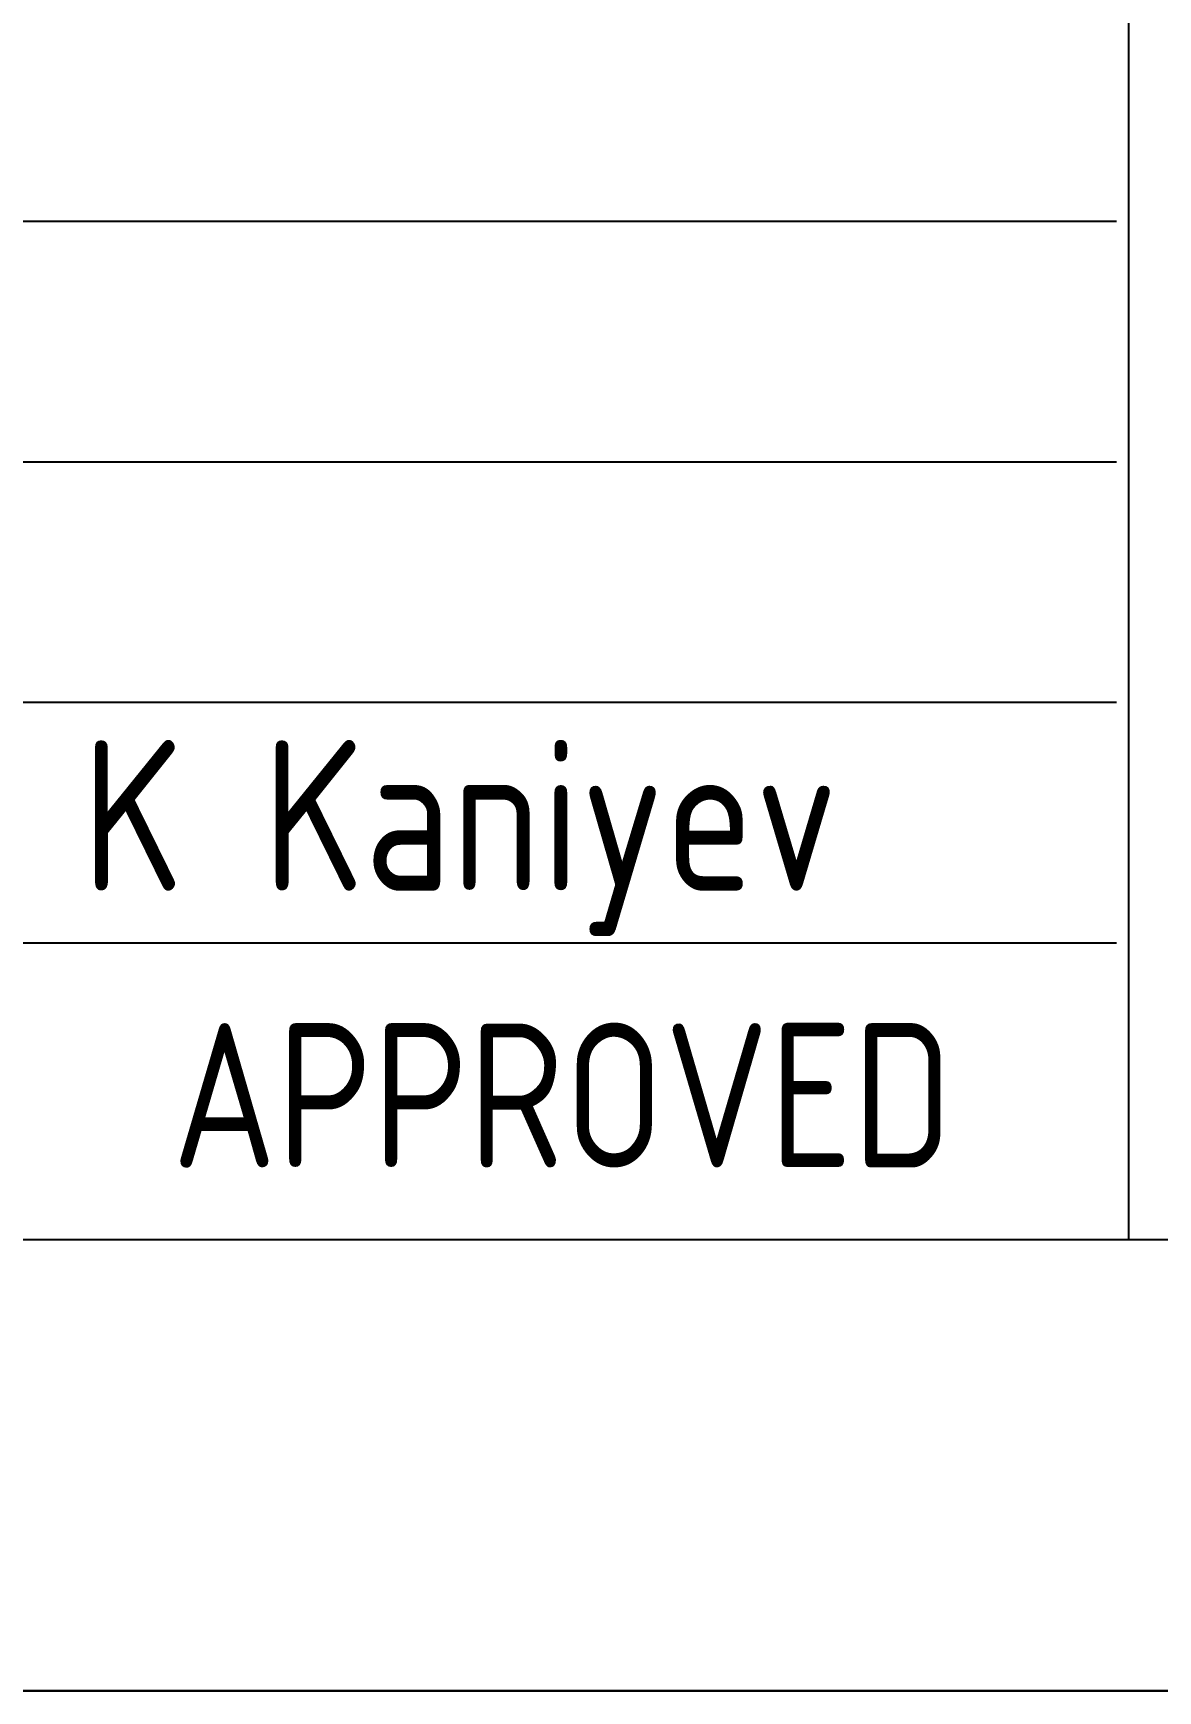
# Model space of a CAD drawing. Extents: x 0 to 594, y 0 to 420.
# Drawn here: x 384.69 to 403.39, y 0 to 27.55 of the extents above; entities that cross this region are included whole.
import ezdxf

# ---------------------------------------------------------------- set-up
doc = ezdxf.new("R2010")
doc.units = 0
doc.header["$MEASUREMENT"] = 0
doc.linetypes.add('BORDER_2012_SLN$0$8001.Solid', pattern=[0])
for name, color, linetype, lineweight in [('BORDER_2012_SLN$0$BG_Level_1', 7, 'BORDER_2012_SLN$0$8001.Solid', 25), ('BORDER_2012_SLN$0$Level_1', 7, 'BORDER_2012_SLN$0$8001.Solid', 25), ('BORDER_2012_SLN$0$Level_18', 7, 'BORDER_2012_SLN$0$8001.Solid', 25)]:
    doc.layers.add(name, color=color, linetype=linetype, lineweight=lineweight)
doc.layers.add('GT_1', color=7, linetype='Continuous')
doc.styles.add('BORDER_2012_SLN$0$GOST type A', font='GOST type A')
doc.styles.add('HTX1', font='')
doc.styles.get('HTX1').set_extended_font_data('GOST type A')

# ---------------------------------------------------------------- blocks, each defined once
blk = doc.blocks.new('BORDER_2012_SLN')
at = {"layer": 'BORDER_2012_SLN$0$Level_1', "color": 7, "lineweight": -3}
for p, q in [((402.905, 7.5), (402.905, 412.5)), ((402.705, 24.426), (29.181, 24.426)), ((402.705, 20.426), (29.191, 20.426)), ((402.705, 16.426), (29.2, 16.426)), ((402.705, 12.426), (29.2, 12.426)), ((25.4, 7.5), (588.6, 7.5))]:
    blk.add_line(p, q, dxfattribs=at)
at = {"layer": 'BORDER_2012_SLN$0$Level_18', "color": 7, "lineweight": -3, "flags": 128}
blk.add_lwpolyline([(0, 0), (0, 420), (594, 420), (594, 0)], close=True, dxfattribs=at)
at = {"layer": 'BORDER_2012_SLN$0$BG_Level_1', "color": 7, "insert": (387, 11.1), "char_height": 2.4, "attachment_point": 1, "style": 'BORDER_2012_SLN$0$GOST type A'}
blk.add_mtext('{\\l\\fGOST type A|b0|i0;\\T1;APPROVED}', dxfattribs=at)

msp = doc.modelspace()

# ---------------------------------------------------------------- linework, layer by layer
at = {"layer": 'GT_1', "flags": 128}
msp.add_lwpolyline([(0, 0), (594, 0), (594, 420), (0, 420), (0, 0)], dxfattribs=at)

# ---------------------------------------------------------------- block references
at = {"linetype": 'Continuous'}
msp.add_blockref('BORDER_2012_SLN', (0, 0), dxfattribs=at)

# ---------------------------------------------------------------- texts
at = {"layer": 'GT_1', "style": 'HTX1', "width": 1.02}
msp.add_text('K Kaniyev', height=2.5, dxfattribs=at).set_placement((385.5, 13.3))
msp.add_text('K Kaniyev', height=2.5, dxfattribs=at).set_placement((385.5, 13.3))
msp.add_text('K Kaniyev', height=2.5, dxfattribs=at).set_placement((385.5, 13.3))
msp.add_text('K Kaniyev', height=2.5, dxfattribs=at).set_placement((385.5, 13.3))
msp.add_text('K Kaniyev', height=2.5, dxfattribs=at).set_placement((385.5, 13.3))
msp.add_text('K Kaniyev', height=2.5, dxfattribs=at).set_placement((385.5, 13.3))

doc.saveas('drawing.dxf')
